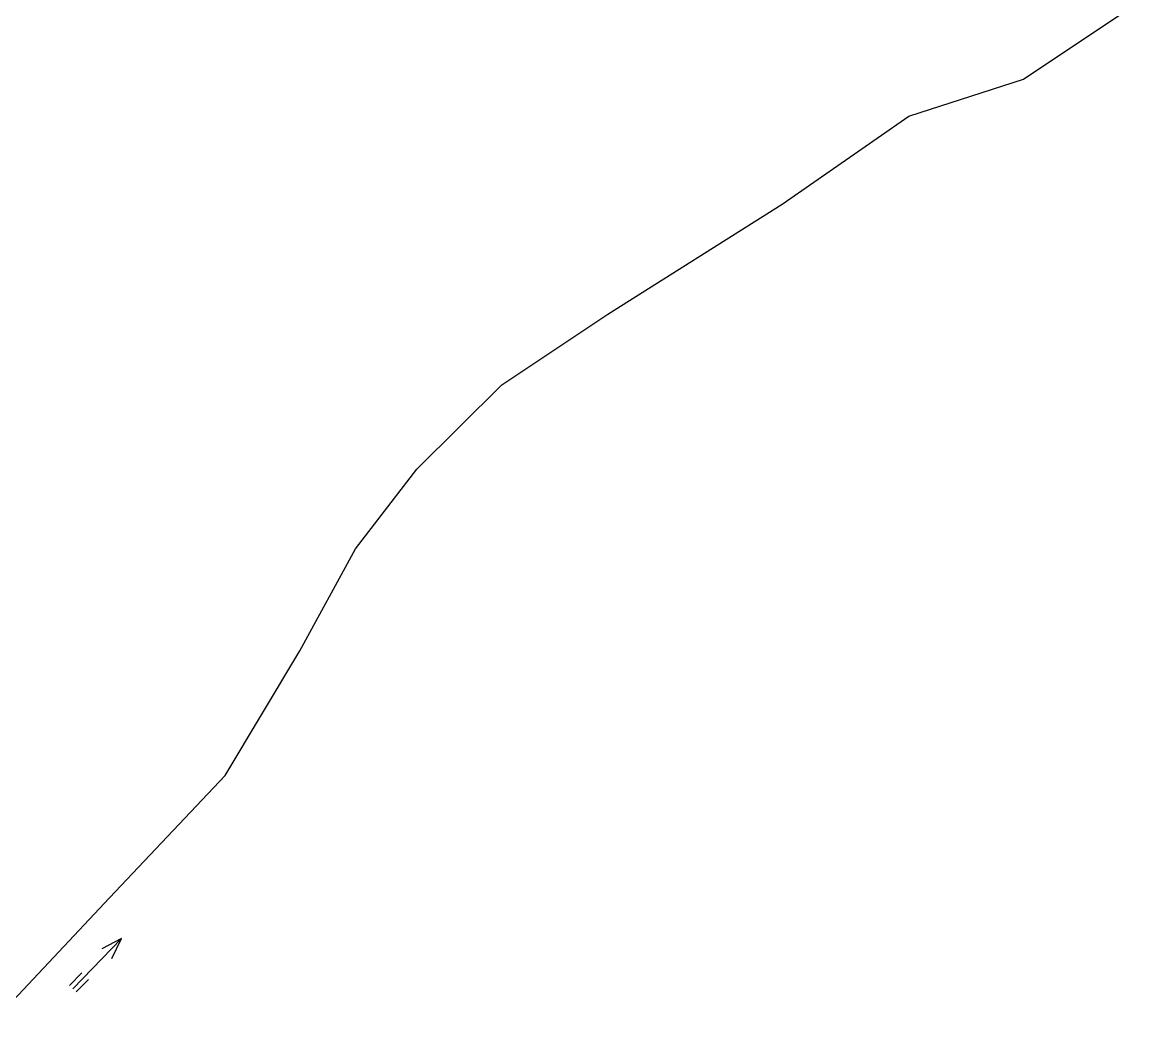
# Model space of a CAD drawing. Extents: x 211453 to 215163, y 4877397 to 4881305.
# Drawn here: x 213608.9 to 213704.9, y 4880291.8 to 4880377.4 of the extents above; entities that cross this region are included whole.
import ezdxf

# ---------------------------------------------------------------- set-up
doc = ezdxf.new("R2010")
doc.units = 0
doc.header["$LTSCALE"] = 1.5
doc.header["$MEASUREMENT"] = 0
doc.layers.add('HD-CURSO-PERENE', color=170, linetype='CONTINUOUS')
doc.layers.add('HD-TXT-PERENE', color=170, linetype='CONTINUOUS')

# ---------------------------------------------------------------- blocks, each defined once
blk = doc.blocks.new('COD035', base_point=(212390.061183, 4880219.475751))
at = {"layer": 'HD-TXT-PERENE'}
for p, q in [((212390.061183, 4880219.881482), (212391.561183, 4880219.881482)), ((212390.061183, 4880219.481482), (212396.061183, 4880219.481482)), ((212390.061183, 4880219.081482), (212391.561183, 4880219.081482))]:
    blk.add_line(p, q, dxfattribs=at)
blk.add_lwpolyline([(212394.261183, 4880218.881482), (212396.061183, 4880219.481482), (212394.261183, 4880220.081482)], dxfattribs=at)

msp = doc.modelspace()

# ---------------------------------------------------------------- linework, layer by layer
at = {"layer": 'HD-CURSO-PERENE', "linetype": 'Continuous'}
msp.add_polyline3d([(213606.762624, 4880291.814811, 7.222484), (213616.395147, 4880302.060407, 7.147823), (213626.375134, 4880312.584515, 7.122937), (213632.779162, 4880323.320349, 6.898956), (213637.575873, 4880332.09041, 6.898956), (213642.864101, 4880338.967023, 6.898956), (213650.173556, 4880346.21493, 6.849182), (213659.292706, 4880352.307932, 6.849182), (213674.305614, 4880361.786425, 6.500767), (213685.21141, 4880369.347458, 6.376333), (213695.080989, 4880372.525482, 6.376333), (213704.920717, 4880379.100832, 6.227013)], dxfattribs=at)

# ---------------------------------------------------------------- block references
at = {"layer": 'HD-TXT-PERENE', "rotation": 46}
msp.add_blockref('COD035', (213613.263334, 4880294.223137), dxfattribs=at)

doc.saveas('drawing.dxf')
